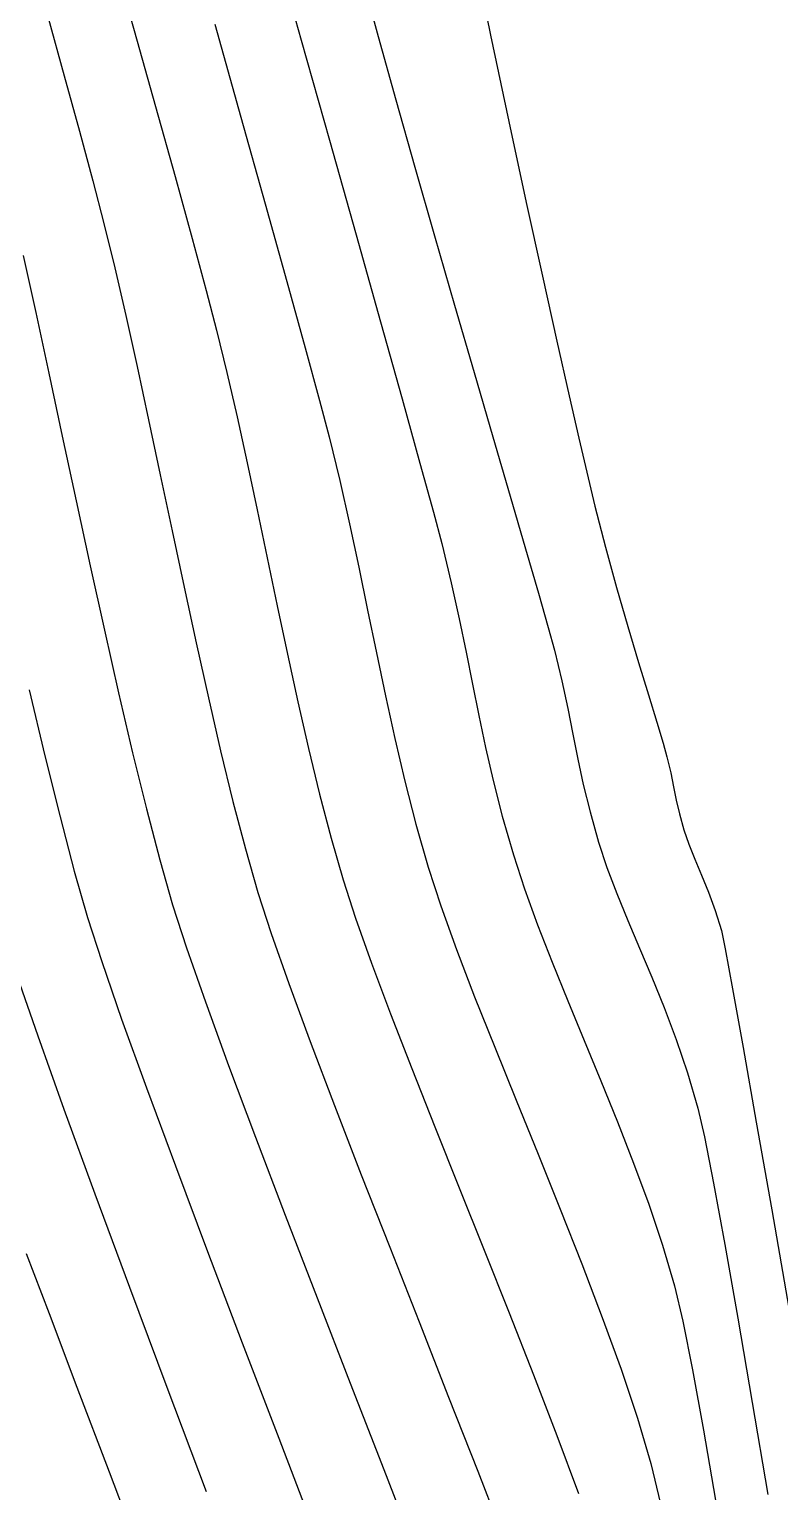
# Model space of a CAD drawing. Header units: feet. Extents: x 26064 to 27719, y 16802 to 28989.
# Drawn here: x 27591.38 to 27612.4, y 17822.44 to 17863.43 of the extents above; entities that cross this region are included whole.
import ezdxf

# ---------------------------------------------------------------- set-up
doc = ezdxf.new("R2010")
doc.units = ezdxf.units.FT
doc.header["$LTSCALE"] = 50
doc.header["$MEASUREMENT"] = 0
doc.linetypes.add('HIDDEN', pattern=[0.375, 0.25, -0.125])
doc.linetypes.add('HIDN25', pattern=[0.0938, 0.0625, -0.0313])
doc.layers.add('CONT-MJR', color=160, linetype='HIDDEN')
doc.layers.add('CONT-MNR', color=55, linetype='HIDN25')

msp = doc.modelspace()

# ---------------------------------------------------------------- linework, layer by layer
at = {"layer": 'CONT-MJR', "color": 7}
for p, q in [((27598.1835, 17865.99756, 635), (27598.99684, 17863.11923, 635)), ((27602.32325, 17851.26578, 635), (27602.70024, 17849.89011, 635)), ((27602.70024, 17849.89011, 635), (27602.9344, 17849.00859, 635)), ((27603.42605, 17846.9049, 635), (27603.61965, 17845.96764, 635)), ((27604.16128, 17843.29793, 635), (27604.37592, 17842.36753, 635)), ((27591.81846, 17843.05677, 630), (27592.24106, 17841.34887, 630)), ((27604.94122, 17840.2879, 635), (27605.25234, 17839.32955, 635)), ((27607.39529, 17833.9493, 635), (27607.86012, 17832.80257, 635)), ((27607.86012, 17832.80257, 635), (27608.30995, 17831.64797, 635)), ((27609.11821, 17829.34201, 635), (27609.45343, 17828.20408, 635)), ((27609.45343, 17828.20408, 635), (27609.68601, 17827.21807, 635)), ((27610.26508, 17824.15803, 635), (27610.59987, 17822.19644, 635)), ((27598.3673, 17823.94047, 630), (27599.41125, 17821.22506, 630))]:
    msp.add_line(p, q, dxfattribs=at)
at = {"layer": 'CONT-MJR', "color": 7, "extrusion": (0.962413, 0.271588, 0)}
msp.add_line((27598.99684, 17863.11923, 635), (27599.78754, 17860.31728, 635), dxfattribs=at)
at = {"layer": 'CONT-MJR', "color": 7, "extrusion": (0.962553, 0.271094, 0)}
msp.add_line((27599.78754, 17860.31728, 635), (27600.53556, 17857.66134, 635), dxfattribs=at)
at = {"layer": 'CONT-MJR', "color": 7, "extrusion": (0.962756, 0.270371, 0)}
msp.add_line((27600.53556, 17857.66134, 635), (27601.22087, 17855.22102, 635), dxfattribs=at)
at = {"layer": 'CONT-MJR', "color": 7, "extrusion": (0.963062, 0.26928, 0)}
msp.add_line((27601.22087, 17855.22102, 635), (27601.82345, 17853.06596, 635), dxfattribs=at)
at = {"layer": 'CONT-MJR', "color": 7, "extrusion": (0.963552, 0.267521, 0)}
msp.add_line((27601.82345, 17853.06596, 635), (27602.32325, 17851.26578, 635), dxfattribs=at)
at = {"layer": 'CONT-MJR', "color": 7, "extrusion": (0.971532, 0.236908, 0)}
msp.add_line((27602.9344, 17849.00859, 635), (27603.20235, 17847.90977, 635), dxfattribs=at)
at = {"layer": 'CONT-MJR', "color": 7, "extrusion": (0.976105, 0.217297, 0)}
msp.add_line((27603.20235, 17847.90977, 635), (27603.42605, 17846.9049, 635), dxfattribs=at)
at = {"layer": 'CONT-MJR', "color": 7, "extrusion": (0.980908, 0.194471, 0)}
msp.add_line((27603.61965, 17845.96764, 635), (27603.79729, 17845.07163, 635), dxfattribs=at)
at = {"layer": 'CONT-MJR', "color": 7, "extrusion": (0.980665, 0.195693, 0)}
msp.add_line((27603.79729, 17845.07163, 635), (27603.97312, 17844.19051, 635), dxfattribs=at)
at = {"layer": 'CONT-MJR', "color": 7, "extrusion": (0.972995, 0.230826, 0)}
msp.add_line((27591.37833, 17844.91201, 630), (27591.81846, 17843.05677, 630), dxfattribs=at)
at = {"layer": 'CONT-MJR', "color": 7, "extrusion": (0.978494, 0.206274, 0)}
msp.add_line((27603.97312, 17844.19051, 635), (27604.16128, 17843.29793, 635), dxfattribs=at)
at = {"layer": 'CONT-MJR', "color": 7, "extrusion": (0.968605, 0.248605, 0)}
msp.add_line((27604.37592, 17842.36753, 635), (27604.63119, 17841.37298, 635), dxfattribs=at)
at = {"layer": 'CONT-MJR', "color": 7, "extrusion": (0.967325, 0.253541, 0)}
msp.add_line((27592.24106, 17841.34887, 630), (27592.63993, 17839.82709, 630), dxfattribs=at)
at = {"layer": 'CONT-MJR', "color": 7, "extrusion": (0.96152, 0.274733, 0)}
msp.add_line((27604.63119, 17841.37298, 635), (27604.94122, 17840.2879, 635), dxfattribs=at)
at = {"layer": 'CONT-MJR', "color": 7, "extrusion": (0.961842, 0.273607, 0)}
msp.add_line((27592.63993, 17839.82709, 630), (27593.00885, 17838.53018, 630), dxfattribs=at)
at = {"layer": 'CONT-MJR', "color": 7, "extrusion": (0.939874, 0.341522, 0)}
msp.add_line((27605.25234, 17839.32955, 635), (27605.61808, 17838.32301, 635), dxfattribs=at)
at = {"layer": 'CONT-MJR', "color": 7, "extrusion": (0.951925, 0.306332, 0)}
msp.add_line((27593.00885, 17838.53018, 630), (27593.40698, 17837.293, 630), dxfattribs=at)
at = {"layer": 'CONT-MJR', "color": 7, "extrusion": (0.93164, 0.363381, 0)}
msp.add_line((27605.61808, 17838.32301, 635), (27606.02686, 17837.275, 635), dxfattribs=at)
at = {"layer": 'CONT-MJR', "color": 7, "extrusion": (0.944707, 0.327916, 0)}
msp.add_line((27593.40698, 17837.293, 630), (27593.96531, 17835.68449, 630), dxfattribs=at)
at = {"layer": 'CONT-MJR', "color": 7, "extrusion": (0.926371, 0.376611, 0)}
msp.add_line((27606.02686, 17837.275, 635), (27606.46705, 17836.19223, 635), dxfattribs=at)
at = {"layer": 'CONT-MJR', "color": 7, "extrusion": (0.923909, 0.382613, 0)}
msp.add_line((27606.46705, 17836.19223, 635), (27606.92706, 17835.08142, 635), dxfattribs=at)
at = {"layer": 'CONT-MJR', "color": 7, "extrusion": (0.94052, 0.339738, 0)}
msp.add_line((27593.96531, 17835.68449, 630), (27594.66119, 17833.75803, 630), dxfattribs=at)
at = {"layer": 'CONT-MJR', "color": 7, "extrusion": (0.924086, 0.382184, 0)}
msp.add_line((27606.92706, 17835.08142, 635), (27607.39529, 17833.9493, 635), dxfattribs=at)
at = {"layer": 'CONT-MJR', "color": 7, "extrusion": (0.937846, 0.347051, 0)}
msp.add_line((27594.66119, 17833.75803, 630), (27595.47197, 17831.56702, 630), dxfattribs=at)
at = {"layer": 'CONT-MJR', "color": 7, "extrusion": (0.936044, 0.351883, 0)}
msp.add_line((27595.47197, 17831.56702, 630), (27596.37502, 17829.16483, 630), dxfattribs=at)
at = {"layer": 'CONT-MJR', "color": 7, "extrusion": (0.93902, 0.343863, 0)}
msp.add_line((27608.30995, 17831.64797, 635), (27608.73319, 17830.49221, 635), dxfattribs=at)
at = {"layer": 'CONT-MJR', "color": 7, "extrusion": (0.948281, 0.317434, 0)}
msp.add_line((27608.73319, 17830.49221, 635), (27609.11821, 17829.34201, 635), dxfattribs=at)
at = {"layer": 'CONT-MJR', "color": 7, "extrusion": (0.9348, 0.355175, 0)}
msp.add_line((27596.37502, 17829.16483, 630), (27597.34768, 17826.60485, 630), dxfattribs=at)
at = {"layer": 'CONT-MJR', "color": 7, "extrusion": (0.980716, 0.195436, 0)}
msp.add_line((27609.68601, 17827.21807, 635), (27609.95851, 17825.85065, 635), dxfattribs=at)
at = {"layer": 'CONT-MJR', "color": 7, "extrusion": (0.933948, 0.35741, 0)}
msp.add_line((27597.34768, 17826.60485, 630), (27598.3673, 17823.94047, 630), dxfattribs=at)
at = {"layer": 'CONT-MJR', "color": 7, "extrusion": (0.983991, 0.17822, 0)}
msp.add_line((27609.95851, 17825.85065, 635), (27610.26508, 17824.15803, 635), dxfattribs=at)
at = {"layer": 'CONT-MNR', "color": 7, "extrusion": (0.962741, 0.270426, 0)}
msp.add_line((27593.68964, 17865.63765, 633), (27594.32027, 17863.39253, 633), dxfattribs=at)
at = {"layer": 'CONT-MNR', "color": 7, "extrusion": (0.979794, 0.200011, 0)}
msp.add_line((27603.78856, 17865.78394, 637), (27604.30351, 17863.26139, 637), dxfattribs=at)
at = {"layer": 'CONT-MNR', "color": 7, "extrusion": (0.965744, 0.259497, 0)}
msp.add_line((27600.71288, 17864.86302, 636), (27601.15283, 17863.22567, 636), dxfattribs=at)
at = {"layer": 'CONT-MNR', "color": 7, "extrusion": (0.963848, 0.266451, 0)}
msp.add_line((27591.89937, 17863.78598, 632), (27592.36042, 17862.1182, 632), dxfattribs=at)
at = {"layer": 'CONT-MNR', "color": 7}
for p, q in [((27594.32027, 17863.39253, 633), (27594.91643, 17861.259, 633)), ((27601.15283, 17863.22567, 636), (27601.64578, 17861.44303, 636)), ((27592.36042, 17862.1182, 632), (27592.78285, 17860.56993, 632)), ((27601.64578, 17861.44303, 636), (27602.17627, 17859.56235, 636)), ((27592.78285, 17860.56993, 632), (27593.1558, 17859.17743, 632)), ((27595.46148, 17859.29439, 633), (27595.93881, 17857.55605, 633)), ((27593.1558, 17859.17743, 632), (27593.46847, 17857.97697, 632)), ((27605.301, 17858.57271, 637), (27605.75578, 17856.50279, 637)), ((27602.72884, 17857.63086, 636), (27603.28804, 17855.69582, 636)), ((27591.21214, 17857.08381, 631), (27591.55881, 17855.48708, 631)), ((27593.77228, 17856.74134, 632), (27594.08266, 17855.40019, 632)), ((27605.75578, 17856.50279, 637), (27606.16272, 17854.67995, 637)), ((27596.33178, 17856.10131, 633), (27596.62378, 17854.98751, 633)), ((27603.28804, 17855.69582, 636), (27603.83841, 17853.80445, 636)), ((27594.08266, 17855.40019, 632), (27594.39909, 17853.97293, 632)), ((27599.51023, 17853.017, 634), (27599.77909, 17851.99805, 634)), ((27599.77909, 17851.99805, 634), (27600.0778, 17850.77555, 634)), ((27604.36449, 17852.004, 636), (27604.85083, 17850.34173, 636)), ((27595.04802, 17850.93768, 632), (27595.37948, 17849.3685, 632)), ((27592.68948, 17850.20828, 631), (27593.08462, 17848.38558, 631)), ((27595.37948, 17849.3685, 632), (27595.71491, 17847.79084, 632)), ((27607.52124, 17848.91192, 637), (27607.83396, 17847.77922, 637)), ((27600.61004, 17848.35186, 634), (27600.85817, 17847.1477, 634)), ((27605.91688, 17846.65632, 636), (27606.08972, 17846.01913, 636)), ((27601.10403, 17845.94667, 634), (27601.35492, 17844.74728, 634)), ((27606.29684, 17845.15897, 636), (27606.46296, 17844.38694, 636)), ((27593.88068, 17844.82508, 631), (27594.27442, 17843.14715, 631)), ((27601.35492, 17844.74728, 634), (27601.61814, 17843.54804, 634)), ((27608.72473, 17844.76933, 637), (27608.95834, 17844.00463, 637)), ((27596.73984, 17843.20095, 632), (27597.08596, 17841.78338, 632)), ((27609.35017, 17842.5834, 637), (27609.43037, 17842.19233, 637)), ((27601.90098, 17842.34747, 634), (27602.21076, 17841.14407, 634)), ((27609.43037, 17842.19233, 637), (27609.50492, 17841.82052, 637)), ((27609.50492, 17841.82052, 637), (27609.59309, 17841.43205, 637)), ((27597.43345, 17840.45435, 632), (27597.7818, 17839.23326, 632)), ((27599.8334, 17840.75738, 633), (27600.16827, 17839.58481, 633)), ((27607.3277, 17840.63944, 636), (27607.56263, 17839.92918, 636)), ((27602.55475, 17839.93635, 634), (27602.90687, 17838.85298, 634)), ((27607.56263, 17839.92918, 636), (27607.83882, 17839.2006, 636)), ((27607.83882, 17839.2006, 636), (27608.14655, 17838.44891, 636)), ((27602.90687, 17838.85298, 634), (27603.34603, 17837.63569, 634)), ((27600.51685, 17838.50728, 633), (27600.96479, 17837.24757, 633)), ((27598.1525, 17838.08526, 632), (27598.64732, 17836.67981, 632)), ((27595.78173, 17837.68313, 631), (27596.31178, 17836.16644, 631)), ((27603.34603, 17837.63569, 634), (27603.85528, 17836.30778, 634)), ((27608.47611, 17837.66933, 636), (27608.81778, 17836.85705, 636)), ((27610.87588, 17837.64767, 637), (27611.08316, 17836.52921, 637)), ((27591.03015, 17836.90855, 629), (27591.61384, 17835.21433, 629)), ((27609.49858, 17835.11522, 636), (27609.81828, 17834.17609, 636)), ((27599.93113, 17833.25728, 632), (27600.68102, 17831.32055, 632)), ((27605.01626, 17833.41329, 634), (27605.63407, 17831.89332, 634)), ((27610.54928, 17831.08418, 636), (27610.86292, 17829.36766, 636)), ((27598.54964, 17830.18542, 631), (27599.4401, 17827.87398, 631)), ((27612.17885, 17830.33568, 637), (27612.65911, 17827.57917, 637)), ((27591.29506, 17829.10877, 628), (27591.93296, 17827.4278, 628)), ((27606.85961, 17828.82439, 634), (27607.43342, 17827.32205, 634)), ((27594.18305, 17828.17382, 629), (27595.23302, 17825.37, 629)), ((27599.4401, 17827.87398, 631), (27600.36713, 17825.48326, 631)), ((27604.82336, 17827.45129, 633), (27605.50896, 17825.71024, 633)), ((27607.43342, 17827.32205, 634), (27607.95867, 17825.87218, 634)), ((27595.23302, 17825.37, 629), (27596.34022, 17822.43552, 629)), ((27608.41839, 17824.49809, 634), (27608.79564, 17823.22308, 634)), ((27603.94432, 17823.00791, 632), (27604.72833, 17820.9892, 632))]:
    msp.add_line(p, q, dxfattribs=at)
at = {"layer": 'CONT-MNR', "color": 7, "extrusion": (0.962777, 0.270296, 0)}
msp.add_line((27596.57917, 17863.5648, 634), (27597.30963, 17860.96298, 634), dxfattribs=at)
at = {"layer": 'CONT-MNR', "color": 7, "extrusion": (0.978603, 0.205758, 0)}
msp.add_line((27604.30351, 17863.26139, 637), (27604.81228, 17860.84161, 637), dxfattribs=at)
at = {"layer": 'CONT-MNR', "color": 7, "extrusion": (0.963603, 0.267338, 0)}
msp.add_line((27594.91643, 17861.259, 633), (27595.46148, 17859.29439, 633), dxfattribs=at)
at = {"layer": 'CONT-MNR', "color": 7, "extrusion": (0.963045, 0.269341, 0)}
msp.add_line((27597.30963, 17860.96298, 634), (27597.98816, 17858.53685, 634), dxfattribs=at)
at = {"layer": 'CONT-MNR', "color": 7, "extrusion": (0.977579, 0.21057, 0)}
msp.add_line((27604.81228, 17860.84161, 637), (27605.301, 17858.57271, 637), dxfattribs=at)
at = {"layer": 'CONT-MNR', "color": 7, "extrusion": (0.96143, 0.275051, 0)}
msp.add_line((27602.17627, 17859.56235, 636), (27602.72884, 17857.63086, 636), dxfattribs=at)
at = {"layer": 'CONT-MNR', "color": 7, "extrusion": (0.96342, 0.267995, 0)}
msp.add_line((27597.98816, 17858.53685, 634), (27598.59457, 17856.35685, 634), dxfattribs=at)
at = {"layer": 'CONT-MNR', "color": 7, "extrusion": (0.971077, 0.238767, 0)}
msp.add_line((27593.46847, 17857.97697, 632), (27593.77228, 17856.74134, 632), dxfattribs=at)
at = {"layer": 'CONT-MNR', "color": 7, "extrusion": (0.965397, 0.260786, 0)}
msp.add_line((27595.93881, 17857.55605, 633), (27596.33178, 17856.10131, 633), dxfattribs=at)
at = {"layer": 'CONT-MNR', "color": 7, "extrusion": (0.963987, 0.26595, 0)}
msp.add_line((27598.59457, 17856.35685, 634), (27599.10866, 17854.49342, 634), dxfattribs=at)
at = {"layer": 'CONT-MNR', "color": 7, "extrusion": (0.977768, 0.20969, 0)}
msp.add_line((27591.55881, 17855.48708, 631), (27591.92298, 17853.78896, 631), dxfattribs=at)
at = {"layer": 'CONT-MNR', "color": 7, "extrusion": (0.971144, 0.238494, 0)}
msp.add_line((27596.62378, 17854.98751, 633), (27596.91522, 17853.80076, 633), dxfattribs=at)
at = {"layer": 'CONT-MNR', "color": 7, "extrusion": (0.964944, 0.262458, 0)}
msp.add_line((27599.10866, 17854.49342, 634), (27599.51023, 17853.017, 634), dxfattribs=at)
at = {"layer": 'CONT-MNR', "color": 7, "extrusion": (0.975405, 0.22042, 0)}
msp.add_line((27606.16272, 17854.67995, 637), (27606.50794, 17853.15229, 637), dxfattribs=at)
at = {"layer": 'CONT-MNR', "color": 7, "extrusion": (0.977557, 0.210669, 0)}
msp.add_line((27594.39909, 17853.97293, 632), (27594.72105, 17852.47896, 632), dxfattribs=at)
at = {"layer": 'CONT-MNR', "color": 7, "extrusion": (0.977927, 0.208945, 0)}
msp.add_line((27591.92298, 17853.78896, 631), (27592.30107, 17852.01939, 631), dxfattribs=at)
at = {"layer": 'CONT-MNR', "color": 7, "extrusion": (0.974555, 0.224148, 0)}
msp.add_line((27596.91522, 17853.80076, 633), (27597.20091, 17852.55863, 633), dxfattribs=at)
at = {"layer": 'CONT-MNR', "color": 7, "extrusion": (0.959863, 0.280469, 0)}
msp.add_line((27603.83841, 17853.80445, 636), (27604.36449, 17852.004, 636), dxfattribs=at)
at = {"layer": 'CONT-MNR', "color": 7, "extrusion": (0.975056, 0.221957, 0)}
msp.add_line((27606.50794, 17853.15229, 637), (27606.77754, 17851.96791, 637), dxfattribs=at)
at = {"layer": 'CONT-MNR', "color": 7, "extrusion": (0.97823, 0.207524, 0)}
msp.add_line((27594.72105, 17852.47896, 632), (27595.04802, 17850.93768, 632), dxfattribs=at)
at = {"layer": 'CONT-MNR', "color": 7, "extrusion": (0.976816, 0.214079, 0)}
msp.add_line((27597.20091, 17852.55863, 633), (27597.48279, 17851.27245, 633), dxfattribs=at)
at = {"layer": 'CONT-MNR', "color": 7, "extrusion": (0.977767, 0.209692, 0)}
msp.add_line((27592.30107, 17852.01939, 631), (27592.68948, 17850.20828, 631), dxfattribs=at)
at = {"layer": 'CONT-MNR', "color": 7, "extrusion": (0.975165, 0.221479, 0)}
msp.add_line((27606.77754, 17851.96791, 637), (27606.95765, 17851.17492, 637), dxfattribs=at)
at = {"layer": 'CONT-MNR', "color": 7, "extrusion": (0.978198, 0.207676, 0)}
msp.add_line((27597.48279, 17851.27245, 633), (27597.7628, 17849.95355, 633), dxfattribs=at)
at = {"layer": 'CONT-MNR', "color": 7, "extrusion": (0.972801, 0.231641, 0)}
msp.add_line((27606.95765, 17851.17492, 637), (27607.22438, 17850.05475, 637), dxfattribs=at)
at = {"layer": 'CONT-MNR', "color": 7, "extrusion": (0.975403, 0.220429, 0)}
msp.add_line((27600.0778, 17850.77555, 634), (27600.35235, 17849.56065, 634), dxfattribs=at)
at = {"layer": 'CONT-MNR', "color": 7, "extrusion": (0.959931, 0.280238, 0)}
msp.add_line((27604.85083, 17850.34173, 636), (27605.28198, 17848.86486, 636), dxfattribs=at)
at = {"layer": 'CONT-MNR', "color": 7, "extrusion": (0.978856, 0.20455, 0)}
msp.add_line((27597.7628, 17849.95355, 633), (27598.04287, 17848.61328, 633), dxfattribs=at)
at = {"layer": 'CONT-MNR', "color": 7, "extrusion": (0.96788, 0.251413, 0)}
msp.add_line((27607.22438, 17850.05475, 637), (27607.52124, 17848.91192, 637), dxfattribs=at)
at = {"layer": 'CONT-MNR', "color": 7, "extrusion": (0.978023, 0.208496, 0)}
msp.add_line((27600.35235, 17849.56065, 634), (27600.61004, 17848.35186, 634), dxfattribs=at)
at = {"layer": 'CONT-MNR', "color": 7, "extrusion": (0.960496, 0.278295, 0)}
msp.add_line((27605.28198, 17848.86486, 636), (27605.64249, 17847.62064, 636), dxfattribs=at)
at = {"layer": 'CONT-MNR', "color": 7, "extrusion": (0.976496, 0.215533, 0)}
msp.add_line((27593.08462, 17848.38558, 631), (27593.48288, 17846.5812, 631), dxfattribs=at)
at = {"layer": 'CONT-MNR', "color": 7, "extrusion": (0.978869, 0.204487, 0)}
msp.add_line((27598.04287, 17848.61328, 633), (27598.32496, 17847.26296, 633), dxfattribs=at)
at = {"layer": 'CONT-MNR', "color": 7, "extrusion": (0.977398, 0.211408, 0)}
msp.add_line((27595.71491, 17847.79084, 632), (27596.0538, 17846.22409, 632), dxfattribs=at)
at = {"layer": 'CONT-MNR', "color": 7, "extrusion": (0.96182, 0.273683, 0)}
msp.add_line((27605.64249, 17847.62064, 636), (27605.91688, 17846.65632, 636), dxfattribs=at)
at = {"layer": 'CONT-MNR', "color": 7, "extrusion": (0.960835, 0.277121, 0)}
msp.add_line((27607.83396, 17847.77922, 637), (27608.14828, 17846.68938, 637), dxfattribs=at)
at = {"layer": 'CONT-MNR', "color": 7, "extrusion": (0.978253, 0.207417, 0)}
msp.add_line((27598.32496, 17847.26296, 633), (27598.61099, 17845.91392, 633), dxfattribs=at)
at = {"layer": 'CONT-MNR', "color": 7, "extrusion": (0.979684, 0.200548, 0)}
msp.add_line((27600.85817, 17847.1477, 634), (27601.10403, 17845.94667, 634), dxfattribs=at)
at = {"layer": 'CONT-MNR', "color": 7, "extrusion": (0.975291, 0.220924, 0)}
msp.add_line((27593.48288, 17846.5812, 631), (27593.88068, 17844.82508, 631), dxfattribs=at)
at = {"layer": 'CONT-MNR', "color": 7, "extrusion": (0.958497, 0.285104, 0)}
msp.add_line((27608.14828, 17846.68938, 637), (27608.44996, 17845.67516, 637), dxfattribs=at)
at = {"layer": 'CONT-MNR', "color": 7, "extrusion": (0.976135, 0.217164, 0)}
msp.add_line((27596.0538, 17846.22409, 632), (27596.39561, 17844.68766, 632), dxfattribs=at)
at = {"layer": 'CONT-MNR', "color": 7, "extrusion": (0.976964, 0.213405, 0)}
msp.add_line((27598.61099, 17845.91392, 633), (27598.90291, 17844.57751, 633), dxfattribs=at)
at = {"layer": 'CONT-MNR', "color": 7, "extrusion": (0.972211, 0.234106, 0)}
msp.add_line((27606.08972, 17846.01913, 636), (27606.29684, 17845.15897, 636), dxfattribs=at)
at = {"layer": 'CONT-MNR', "color": 7, "extrusion": (0.956944, 0.290274, 0)}
msp.add_line((27608.44996, 17845.67516, 637), (27608.72473, 17844.76933, 637), dxfattribs=at)
at = {"layer": 'CONT-MNR', "color": 7, "extrusion": (0.974227, 0.22557, 0)}
msp.add_line((27596.39561, 17844.68766, 632), (27596.73984, 17843.20095, 632), dxfattribs=at)
at = {"layer": 'CONT-MNR', "color": 7, "extrusion": (0.974897, 0.222656, 0)}
msp.add_line((27598.90291, 17844.57751, 633), (27599.20266, 17843.26506, 633), dxfattribs=at)
at = {"layer": 'CONT-MNR', "color": 7, "extrusion": (0.980586, 0.19609, 0)}
msp.add_line((27606.46296, 17844.38694, 636), (27606.60664, 17843.66849, 636), dxfattribs=at)
at = {"layer": 'CONT-MNR', "color": 7, "extrusion": (0.957405, 0.28875, 0)}
msp.add_line((27608.95834, 17844.00463, 637), (27609.13652, 17843.41382, 637), dxfattribs=at)
at = {"layer": 'CONT-MNR', "color": 7, "extrusion": (0.973352, 0.229315, 0)}
msp.add_line((27601.61814, 17843.54804, 634), (27601.90098, 17842.34747, 634), dxfattribs=at)
at = {"layer": 'CONT-MNR', "color": 7, "extrusion": (0.980614, 0.195951, 0)}
msp.add_line((27606.60664, 17843.66849, 636), (27606.7464, 17842.96906, 636), dxfattribs=at)
at = {"layer": 'CONT-MNR', "color": 7, "extrusion": (0.962349, 0.271818, 0)}
msp.add_line((27609.13652, 17843.41382, 637), (27609.24503, 17843.02967, 637), dxfattribs=at)
at = {"layer": 'CONT-MNR', "color": 7, "extrusion": (0.971063, 0.238824, 0)}
msp.add_line((27594.27442, 17843.14715, 631), (27594.6605, 17841.57732, 631), dxfattribs=at)
at = {"layer": 'CONT-MNR', "color": 7, "extrusion": (0.971867, 0.23553, 0)}
msp.add_line((27599.20266, 17843.26506, 633), (27599.51218, 17841.98791, 633), dxfattribs=at)
at = {"layer": 'CONT-MNR', "color": 7, "extrusion": (0.977466, 0.211094, 0)}
msp.add_line((27606.7464, 17842.96906, 636), (27606.9008, 17842.25412, 636), dxfattribs=at)
at = {"layer": 'CONT-MNR', "color": 7, "extrusion": (0.973349, 0.229329, 0)}
msp.add_line((27609.24503, 17843.02967, 637), (27609.35017, 17842.5834, 637), dxfattribs=at)
at = {"layer": 'CONT-MNR', "color": 7, "extrusion": (0.971229, 0.238147, 0)}
msp.add_line((27606.9008, 17842.25412, 636), (27607.08838, 17841.48909, 636), dxfattribs=at)
at = {"layer": 'CONT-MNR', "color": 7, "extrusion": (0.967477, 0.25296, 0)}
msp.add_line((27597.08596, 17841.78338, 632), (27597.43345, 17840.45435, 632), dxfattribs=at)
at = {"layer": 'CONT-MNR', "color": 7, "extrusion": (0.967576, 0.252582, 0)}
msp.add_line((27599.51218, 17841.98791, 633), (27599.8334, 17840.75738, 633), dxfattribs=at)
at = {"layer": 'CONT-MNR', "color": 7, "extrusion": (0.967398, 0.25326, 0)}
msp.add_line((27594.6605, 17841.57732, 631), (27595.03534, 17840.14554, 631), dxfattribs=at)
at = {"layer": 'CONT-MNR', "color": 7, "extrusion": (0.962547, 0.271114, 0)}
msp.add_line((27607.08838, 17841.48909, 636), (27607.3277, 17840.63944, 636), dxfattribs=at)
at = {"layer": 'CONT-MNR', "color": 7, "extrusion": (0.964322, 0.264734, 0)}
msp.add_line((27609.59309, 17841.43205, 637), (27609.71417, 17840.99099, 637), dxfattribs=at)
at = {"layer": 'CONT-MNR', "color": 7, "extrusion": (0.961748, 0.273934, 0)}
msp.add_line((27602.21076, 17841.14407, 634), (27602.55475, 17839.93635, 634), dxfattribs=at)
at = {"layer": 'CONT-MNR', "color": 7, "extrusion": (0.945691, 0.325067, 0)}
msp.add_line((27609.71417, 17840.99099, 637), (27609.85381, 17840.58476, 637), dxfattribs=at)
at = {"layer": 'CONT-MNR', "color": 7, "extrusion": (0.92763, 0.3735, 0)}
msp.add_line((27609.85381, 17840.58476, 637), (27610.02448, 17840.16087, 637), dxfattribs=at)
at = {"layer": 'CONT-MNR', "color": 7, "extrusion": (0.961745, 0.273946, 0)}
msp.add_line((27595.03534, 17840.14554, 631), (27595.39533, 17838.88172, 631), dxfattribs=at)
at = {"layer": 'CONT-MNR', "color": 7, "extrusion": (0.921054, 0.389435, 0)}
msp.add_line((27610.02448, 17840.16087, 637), (27610.21377, 17839.71319, 637), dxfattribs=at)
at = {"layer": 'CONT-MNR', "color": 7, "extrusion": (0.925488, 0.378776, 0)}
msp.add_line((27610.21377, 17839.71319, 637), (27610.40924, 17839.23559, 637), dxfattribs=at)
at = {"layer": 'CONT-MNR', "color": 7, "extrusion": (0.951618, 0.307284, 0)}
msp.add_line((27597.7818, 17839.23326, 632), (27598.1525, 17838.08526, 632), dxfattribs=at)
at = {"layer": 'CONT-MNR', "color": 7, "extrusion": (0.951454, 0.307791, 0)}
msp.add_line((27600.16827, 17839.58481, 633), (27600.51685, 17838.50728, 633), dxfattribs=at)
at = {"layer": 'CONT-MNR', "color": 7, "extrusion": (0.938353, 0.345678, 0)}
msp.add_line((27610.40924, 17839.23559, 637), (27610.59846, 17838.72193, 637), dxfattribs=at)
at = {"layer": 'CONT-MNR', "color": 7, "extrusion": (0.951763, 0.306833, 0)}
msp.add_line((27595.39533, 17838.88172, 631), (27595.78173, 17837.68313, 631), dxfattribs=at)
at = {"layer": 'CONT-MNR', "color": 7, "extrusion": (0.92108, 0.389374, 0)}
msp.add_line((27608.14655, 17838.44891, 636), (27608.47611, 17837.66933, 636), dxfattribs=at)
at = {"layer": 'CONT-MNR', "color": 7, "extrusion": (0.956009, 0.293339, 0)}
msp.add_line((27610.59846, 17838.72193, 637), (27610.76901, 17838.16609, 637), dxfattribs=at)
at = {"layer": 'CONT-MNR', "color": 7, "extrusion": (0.979409, 0.201885, 0)}
msp.add_line((27610.76901, 17838.16609, 637), (27610.87588, 17837.64767, 637), dxfattribs=at)
at = {"layer": 'CONT-MNR', "color": 7, "extrusion": (0.936138, 0.351634, 0)}
msp.add_line((27600.96479, 17837.24757, 633), (27601.49575, 17835.83402, 633), dxfattribs=at)
at = {"layer": 'CONT-MNR', "color": 7, "extrusion": (0.926906, 0.375294, 0)}
msp.add_line((27608.81778, 17836.85705, 636), (27609.16184, 17836.00728, 636), dxfattribs=at)
at = {"layer": 'CONT-MNR', "color": 7, "extrusion": (0.938052, 0.346494, 0)}
msp.add_line((27598.64732, 17836.67981, 632), (27599.24671, 17835.05709, 632), dxfattribs=at)
at = {"layer": 'CONT-MNR', "color": 7, "extrusion": (0.984264, 0.176704, 0)}
msp.add_line((27611.08316, 17836.52921, 637), (27611.378, 17834.88691, 637), dxfattribs=at)
at = {"layer": 'CONT-MNR', "color": 7, "extrusion": (0.939379, 0.342881, 0)}
msp.add_line((27596.31178, 17836.16644, 631), (27596.96406, 17834.37941, 631), dxfattribs=at)
at = {"layer": 'CONT-MNR', "color": 7, "extrusion": (0.929312, 0.369295, 0)}
msp.add_line((27603.85528, 17836.30778, 634), (27604.41768, 17834.89255, 634), dxfattribs=at)
at = {"layer": 'CONT-MNR', "color": 7, "extrusion": (0.935562, 0.353163, 0)}
msp.add_line((27609.16184, 17836.00728, 636), (27609.49858, 17835.11522, 636), dxfattribs=at)
at = {"layer": 'CONT-MNR', "color": 7, "extrusion": (0.932186, 0.361979, 0)}
msp.add_line((27601.49575, 17835.83402, 633), (27602.09337, 17834.295, 633), dxfattribs=at)
at = {"layer": 'CONT-MNR', "color": 7, "extrusion": (0.941701, 0.336451, 0)}
msp.add_line((27591.61384, 17835.21433, 629), (27592.34972, 17833.15468, 629), dxfattribs=at)
at = {"layer": 'CONT-MNR', "color": 7, "extrusion": (0.9347, 0.355439, 0)}
msp.add_line((27599.24671, 17835.05709, 632), (27599.93113, 17833.25728, 632), dxfattribs=at)
at = {"layer": 'CONT-MNR', "color": 7, "extrusion": (0.926983, 0.375104, 0)}
msp.add_line((27604.41768, 17834.89255, 634), (27605.01626, 17833.41329, 634), dxfattribs=at)
at = {"layer": 'CONT-MNR', "color": 7, "extrusion": (0.984726, 0.17411, 0)}
msp.add_line((27611.378, 17834.88691, 637), (27611.74752, 17832.797, 637), dxfattribs=at)
at = {"layer": 'CONT-MNR', "color": 7, "extrusion": (0.936407, 0.350916, 0)}
msp.add_line((27596.96406, 17834.37941, 631), (27597.71715, 17832.36982, 631), dxfattribs=at)
at = {"layer": 'CONT-MNR', "color": 7, "extrusion": (0.929751, 0.368189, 0)}
msp.add_line((27602.09337, 17834.295, 633), (27602.7413, 17832.65886, 633), dxfattribs=at)
at = {"layer": 'CONT-MNR', "color": 7, "extrusion": (0.958979, 0.283476, 0)}
msp.add_line((27609.81828, 17834.17609, 636), (27610.11122, 17833.18509, 636), dxfattribs=at)
at = {"layer": 'CONT-MNR', "color": 7, "extrusion": (0.939307, 0.343077, 0)}
msp.add_line((27592.34972, 17833.15468, 629), (27593.21403, 17830.78827, 629), dxfattribs=at)
at = {"layer": 'CONT-MNR', "color": 7, "extrusion": (0.974849, 0.222866, 0)}
msp.add_line((27610.11122, 17833.18509, 636), (27610.29549, 17832.37905, 636), dxfattribs=at)
at = {"layer": 'CONT-MNR', "color": 7, "extrusion": (0.928493, 0.371351, 0)}
msp.add_line((27602.7413, 17832.65886, 633), (27603.42317, 17830.95396, 633), dxfattribs=at)
at = {"layer": 'CONT-MNR', "color": 7, "extrusion": (0.98499, 0.172612, 0)}
msp.add_line((27611.74752, 17832.797, 637), (27612.17885, 17830.33568, 637), dxfattribs=at)
at = {"layer": 'CONT-MNR', "color": 7, "extrusion": (0.93444, 0.35612, 0)}
msp.add_line((27597.71715, 17832.36982, 631), (27598.54964, 17830.18542, 631), dxfattribs=at)
at = {"layer": 'CONT-MNR', "color": 7, "extrusion": (0.981329, 0.192337, 0)}
msp.add_line((27610.29549, 17832.37905, 636), (27610.54928, 17831.08418, 636), dxfattribs=at)
at = {"layer": 'CONT-MNR', "color": 7, "extrusion": (0.927403, 0.374063, 0)}
msp.add_line((27605.63407, 17831.89332, 634), (27606.25418, 17830.35592, 634), dxfattribs=at)
at = {"layer": 'CONT-MNR', "color": 7, "extrusion": (0.931227, 0.364441, 0)}
msp.add_line((27600.68102, 17831.32055, 632), (27601.47683, 17829.28707, 632), dxfattribs=at)
at = {"layer": 'CONT-MNR', "color": 7, "extrusion": (0.937667, 0.347535, 0)}
msp.add_line((27593.21403, 17830.78827, 629), (27594.18305, 17828.17382, 629), dxfattribs=at)
at = {"layer": 'CONT-MNR', "color": 7, "extrusion": (0.928229, 0.372009, 0)}
msp.add_line((27603.42317, 17830.95396, 633), (27604.12265, 17829.20865, 633), dxfattribs=at)
at = {"layer": 'CONT-MNR', "color": 7, "extrusion": (0.929972, 0.367632, 0)}
msp.add_line((27606.25418, 17830.35592, 634), (27606.85961, 17828.82439, 634), dxfattribs=at)
at = {"layer": 'CONT-MNR', "color": 7, "extrusion": (0.984918, 0.173019, 0)}
msp.add_line((27610.86292, 17829.36766, 636), (27611.22673, 17827.29665, 636), dxfattribs=at)
at = {"layer": 'CONT-MNR', "color": 7, "extrusion": (0.930585, 0.366075, 0)}
msp.add_line((27601.47683, 17829.28707, 632), (27602.29902, 17827.19702, 632), dxfattribs=at)
at = {"layer": 'CONT-MNR', "color": 7, "extrusion": (0.928882, 0.370375, 0)}
msp.add_line((27604.12265, 17829.20865, 633), (27604.82336, 17827.45129, 633), dxfattribs=at)
at = {"layer": 'CONT-MNR', "color": 7, "extrusion": (0.93495, 0.35478, 0)}
msp.add_line((27591.93296, 17827.4278, 628), (27592.71441, 17825.36844, 628), dxfattribs=at)
at = {"layer": 'CONT-MNR', "color": 7, "extrusion": (0.930529, 0.366219, 0)}
msp.add_line((27602.29902, 17827.19702, 632), (27603.12803, 17825.09058, 632), dxfattribs=at)
at = {"layer": 'CONT-MNR', "color": 7, "extrusion": (0.98562, 0.168977, 0)}
msp.add_line((27611.22673, 17827.29665, 636), (27611.63105, 17824.93833, 636), dxfattribs=at)
at = {"layer": 'CONT-MNR', "color": 7, "extrusion": (0.933037, 0.359782, 0)}
msp.add_line((27605.50896, 17825.71024, 633), (27606.16309, 17824.01385, 633), dxfattribs=at)
at = {"layer": 'CONT-MNR', "color": 7, "extrusion": (0.948333, 0.317278, 0)}
msp.add_line((27607.95867, 17825.87218, 634), (27608.41839, 17824.49809, 634), dxfattribs=at)
at = {"layer": 'CONT-MNR', "color": 7, "extrusion": (0.934979, 0.354702, 0)}
msp.add_line((27592.71441, 17825.36844, 628), (27593.61385, 17822.99757, 628), dxfattribs=at)
at = {"layer": 'CONT-MNR', "color": 7, "extrusion": (0.931979, 0.362513, 0)}
msp.add_line((27600.36713, 17825.48326, 631), (27601.30931, 17823.06102, 631), dxfattribs=at)
at = {"layer": 'CONT-MNR', "color": 7, "extrusion": (0.931041, 0.364916, 0)}
msp.add_line((27603.12803, 17825.09058, 632), (27603.94432, 17823.00791, 632), dxfattribs=at)
at = {"layer": 'CONT-MNR', "color": 7, "extrusion": (0.986057, 0.16641, 0)}
msp.add_line((27611.63105, 17824.93833, 636), (27612.06619, 17822.35987, 636), dxfattribs=at)
at = {"layer": 'CONT-MNR', "color": 7, "extrusion": (0.936794, 0.349882, 0)}
msp.add_line((27606.16309, 17824.01385, 633), (27606.7694, 17822.39049, 633), dxfattribs=at)
at = {"layer": 'CONT-MNR', "color": 7, "extrusion": (0.972294, 0.233761, 0)}
msp.add_line((27608.79564, 17823.22308, 634), (27609.06634, 17822.09713, 634), dxfattribs=at)
at = {"layer": 'CONT-MNR', "color": 7, "extrusion": (0.935028, 0.354575, 0)}
msp.add_line((27593.61385, 17822.99757, 628), (27594.6057, 17820.38202, 628), dxfattribs=at)
at = {"layer": 'CONT-MNR', "color": 7, "extrusion": (0.931972, 0.36253, 0)}
msp.add_line((27601.30931, 17823.06102, 631), (27602.24523, 17820.65503, 631), dxfattribs=at)

doc.saveas('drawing.dxf')
